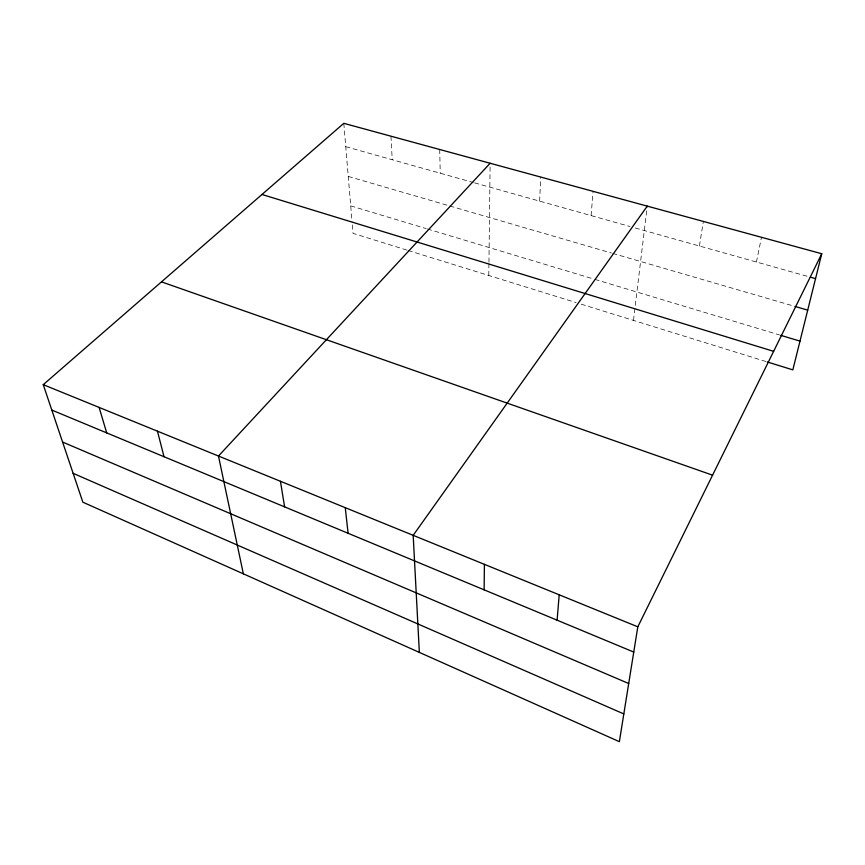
<?xml version="1.0" encoding="UTF-8"?>
<svg xmlns="http://www.w3.org/2000/svg" width="865" height="865" viewBox="0 0 865 865"><rect width="100%" height="100%" fill="white"/><g stroke="black" fill="none" stroke-linecap="round" stroke-linejoin="round"><path stroke-width="0.65" stroke-dasharray="4.33 3.24" d="M488.79 275.492L488.93 263.511M488.952 262.181L490.131 163.247M539.63 201.134L540.744 177.055M591.087 215.59L593.087 191.338M633.483 320.407L647.107 207.405M699.407 246.006L703.353 221.429M756.443 262.03L761.481 237.291M345.762 146.682L473.306 182.504M474.582 182.861L630.034 226.522M635.234 227.982L809.132 276.822M348.249 176.428L448.557 205.621M449.832 205.989L611.393 253.002M612.669 253.38L793.616 306.037M350.714 205.87L426.153 228.587M427.429 228.965L593.682 279.017M594.947 279.395L779.56 334.971M406.939 250.093L353.017 233.355L352.033 221.57M408.193 250.482L576.112 302.599M581.193 304.177L766.033 361.548M343.805 123.327L351.914 220.261M390.969 136.194L392.223 159.733M439.712 149.494L440.231 173.216"/><path stroke-width="1.3" d="M484.13 589.843L484.411 564.348M557.114 620.194L559.19 594.806M821.75 253.737L637.808 626.822L619.362 741.673L82.856 502.187L43.25 384.666L343.805 123.327L821.75 253.737L792.837 369.874L767.309 361.948M647.258 206.119L413.178 535.338L419.352 652.394M490.131 163.247L218.477 456.039L243.357 573.841M810.418 277.178L815.554 278.627M794.903 306.405L807.705 310.135M780.836 335.361L799.995 341.124M261.976 194.474L773.634 351.331M161.485 281.86L712.576 475.177M43.25 384.666L637.808 626.822M51.814 410.064L633.753 652.059M62.594 442.047L628.704 683.512M73.136 473.328L623.816 713.928M99.107 407.415L106.709 432.9M157.452 431.181L164.015 456.731M280.433 481.275L284.607 506.879M345.265 507.679L348.098 533.273"/></g></svg>
